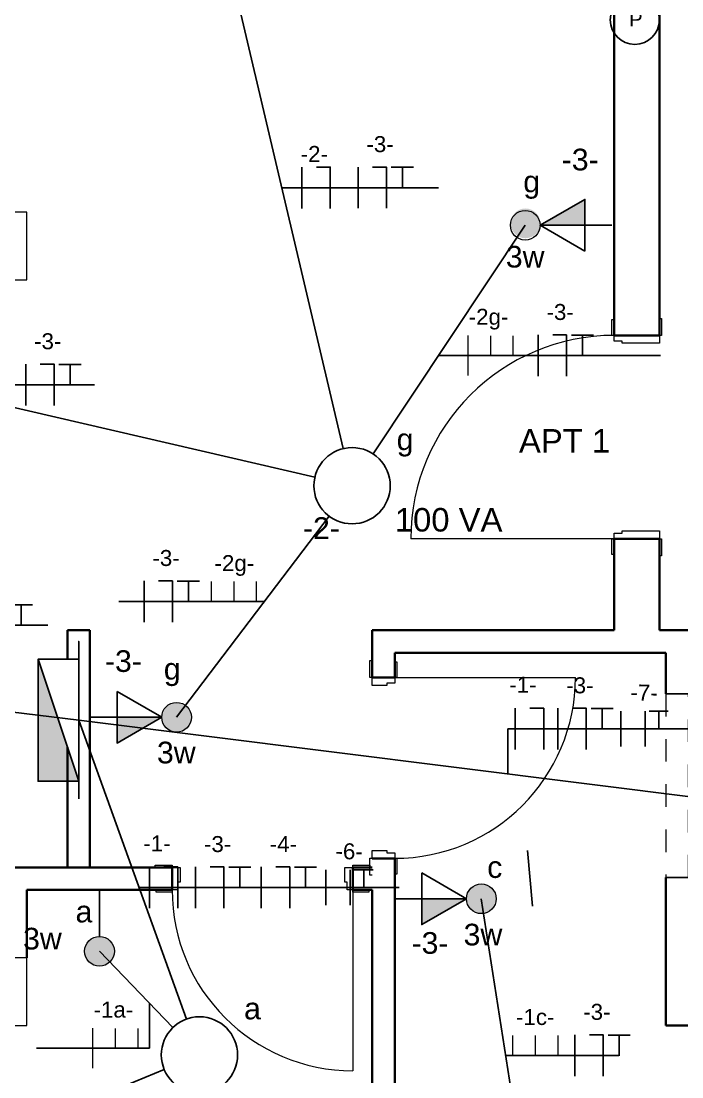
# Model space of a CAD drawing. Header units: metres. Extents: x -182 to 99, y 70 to 117.
# Drawn here: x -1.698 to 1.227, y 85.409 to 90.081 of the extents above; entities that cross this region are included whole.
import ezdxf

# ---------------------------------------------------------------- set-up
doc = ezdxf.new("R2010")
doc.units = ezdxf.units.M
doc.header["$LTSCALE"] = 0.01
doc.linetypes.add('Basculante', pattern=[0.003969, 0.002381, -0.001587])
for name, color, linetype, lineweight in [('A-DETL-GENF', 3, 'Basculante', 9), ('A-DOOR', 1, 'Continuous', 9), ('A-DOOR-FRAM', 1, 'Continuous', 13), ('A-WALL', 2, 'Continuous', 9), ('S-COLS', 6, 'Continuous', 9)]:
    doc.layers.add(name, color=color, linetype=linetype, lineweight=lineweight)
for name, color, linetype in [('FIAÇÃO', 10, 'Continuous'), ('Força', 7, 'Continuous'), ('Iluminação', 7, 'Continuous'), ('LEGENDA', 7, 'Continuous')]:
    doc.layers.add(name, color=color, linetype=linetype)
doc.styles.add('Arial', font='arial.ttf', dxfattribs={"height": 0.29506})
doc.styles.add('Arial_2', font='arial.ttf', dxfattribs={"height": 0.258177})
doc.dimstyles.new('Diagonal', dxfattribs={"dimscale": 0.3048, "dimtxt": 0.258177, "dimasz": 1.025262, "dimexe": 0.984252, "dimexo": 0.615157, "dimgap": 0.04101, "dimtad": 1, "dimrnd": 0.01, "dimzin": 0, "dimdsep": 46, "dimtxsty": 'Arial_2', "dimblk1": 'OBLIQUE', "dimblk2": 'OBLIQUE', "dimsah": 1, "dimcen": 0.09, "dimse1": 1, "dimse2": 1, "dimazin": 0, "dimtfac": 1, "dimtix": 1, "dimtmove": 0, "dimatfit": 3, "dimfxl": 1, "dimtvp": 1, "dimtfill": 1, "dimtolj": 1, "dimtzin": 0, "dimarcsym": 2})
pattern_1 = [(0, (0, 0), (0, 6.985), [5.08, -1.905]), (90, (0, 0), (-6.985, 4e-16), [5.08, -1.905])]

# ---------------------------------------------------------------- blocks, each defined once
blk = doc.blocks.new('Pilar rectangular hormigón - 300 x 700 mm-506285-Nivel 4')
at = {"layer": 'S-COLS'}
for p, q in [((0.15, 0.35), (-0.15, 0.35)), ((-0.15, 0.35), (-0.15, -0.35)), ((0.15, -0.35), (0.15, 0.35)), ((-0.15, -0.35), (0.15, -0.35))]:
    blk.add_line(p, q, dxfattribs=at)
blk = doc.blocks.new('M_Puerta-Hueco - 0813 x 2134mm-226122-Nivel 4')
at = {"layer": 'A-DETL-GENF'}
for p, q in [((0.3983, 0.05), (-0.4147, 0.05)), ((-0.4147, -0.05), (0.3983, -0.05))]:
    blk.add_line(p, q, dxfattribs=at)
at = {"layer": 'A-DETL-GENF', "linetype": 'Continuous', "lineweight": 25}
for p, q in [((-0.4147, 0.05), (-0.4147, -0.05)), ((0.3983, -0.05), (0.3983, 0.05))]:
    blk.add_line(p, q, dxfattribs=at)
blk = doc.blocks.new('Puerta de 1 hoja - 80 x 210 cm-196792-Nivel 4')
at = {"layer": 'A-DOOR', "lineweight": 13}
blk.add_line((0.6669, -0.05), (0.6669, -0.85), dxfattribs=at)
blk.add_arc((0.6669, -0.05), 0.8, 180, 270, dxfattribs=at)
at = {"layer": 'A-DOOR-FRAM'}
for p, q in [((-0.2081, 0.06), (-0.1331, 0.06)), ((-0.2081, 0.05), (-0.2081, 0.06)), ((-0.1331, 0.06), (-0.1331, 0.05)), ((-0.1331, 0.05), (-0.0981, 0.05)), ((-0.0981, 0.05), (-0.0981, -0.015)), ((0.6319, -0.015), (0.6319, 0.05)), ((0.6319, 0.05), (0.6669, 0.05)), ((0.6669, 0.05), (0.6669, 0.06)), ((0.6669, 0.06), (0.7419, 0.06)), ((0.7419, 0.06), (0.7419, 0.05)), ((-0.1081, -0.015), (-0.1081, -0.05)), ((-0.0981, -0.015), (-0.1081, -0.015)), ((0.6419, -0.015), (0.6319, -0.015)), ((0.6419, -0.05), (0.6419, -0.015)), ((-0.2031, -0.06), (-0.2031, -0.05)), ((-0.1331, -0.06), (-0.2031, -0.06)), ((-0.1331, -0.05), (-0.1331, -0.06)), ((-0.1081, -0.05), (-0.1331, -0.05)), ((0.6669, -0.05), (0.6419, -0.05)), ((0.6669, -0.06), (0.6669, -0.05)), ((0.7369, -0.06), (0.6669, -0.06)), ((0.7369, -0.05), (0.7369, -0.06))]:
    blk.add_line(p, q, dxfattribs=at)
blk = doc.blocks.new('Puerta de 1 hoja - 90 x 210 cm-249323-Nivel 4')
at = {"layer": 'A-DOOR', "lineweight": 13}
blk.add_line((0.7169, -0.1), (0.7169, -1), dxfattribs=at)
blk.add_arc((0.7169, -0.1), 0.9, 180, 270, dxfattribs=at)
at = {"layer": 'A-DOOR-FRAM'}
for p, q in [((-0.2581, 0.11), (-0.1831, 0.11)), ((-0.2581, 0.1), (-0.2581, 0.11)), ((-0.1831, 0.11), (-0.1831, 0.1)), ((-0.1831, 0.1), (-0.1481, 0.1)), ((-0.1481, 0.1), (-0.1481, -0.065)), ((0.6819, -0.065), (0.6819, 0.1)), ((0.6819, 0.1), (0.7169, 0.1)), ((0.7169, 0.1), (0.7169, 0.11)), ((0.7169, 0.11), (0.7919, 0.11)), ((0.7919, 0.11), (0.7919, 0.1)), ((-0.1581, -0.065), (-0.1581, -0.1)), ((-0.1481, -0.065), (-0.1581, -0.065)), ((0.6919, -0.065), (0.6819, -0.065)), ((0.6919, -0.1), (0.6919, -0.065)), ((-0.2531, -0.11), (-0.2531, -0.1)), ((-0.1831, -0.11), (-0.2531, -0.11)), ((-0.1831, -0.1), (-0.1831, -0.11)), ((-0.1581, -0.1), (-0.1831, -0.1)), ((0.7169, -0.1), (0.6919, -0.1)), ((0.7169, -0.11), (0.7169, -0.1)), ((0.7869, -0.11), (0.7169, -0.11)), ((0.7869, -0.1), (0.7869, -0.11))]:
    blk.add_line(p, q, dxfattribs=at)
blk = doc.blocks.new('_Oblique')
at = {"color": 0, "linetype": 'ByBlock', "lineweight": -2}
blk.add_line((-0.5, -0.5), (0.5, 0.5), dxfattribs=at)
blk = doc.blocks.new('*D473')
at = {"color": 0, "lineweight": -2, "transparency": 16777216}
blk.add_line((17.086, 110.44), (17.086, 81.2458), dxfattribs=at)
at = {"layer": 'Defpoints', "color": 0, "transparency": 16777216}
for p in [(8.3862, 110.44), (-2.4818, 81.2458), (17.086, 81.2458)]:
    blk.add_point(p, dxfattribs=at)
at = {"color": 0, "lineweight": -2, "transparency": 16777216, "xscale": 0.3124999999999999, "yscale": 0.3124999999999999, "zscale": 0.3124999999999999}
for p, rotation in [((17.086, 110.44), 90), ((17.086, 81.2458), 270)]:
    blk.add_blockref('_Oblique', p, dxfattribs=dict(at, rotation=rotation))
at = {"color": 0, "transparency": 16777216, "insert": (16.9417, 95.8429), "char_height": 0.25818, "attachment_point": 5, "rotation": 90, "style": 'Arial_2', "bg_fill": 3, "box_fill_scale": 1.1, "bg_fill_color": 256, "bg_fill_true_color": 13158600, "bg_fill_transparency": 0}
blk.add_mtext('\\A1;29.19', dxfattribs=at)
blk = doc.blocks.new('Pilar rectangular hormigón - 300 x 700 mm-506285-Planta Baja')
at = {"layer": 'S-COLS'}
for p, q in [((0.15, 0.35), (-0.15, 0.35)), ((-0.15, 0.35), (-0.15, -0.35)), ((0.15, -0.35), (0.15, 0.35)), ((-0.15, -0.35), (0.15, -0.35))]:
    blk.add_line(p, q, dxfattribs=at)
blk = doc.blocks.new('F-N')
at = {"layer": 'FIAÇÃO'}
blk.add_line((2561.97, 1254.62), (2561.97, 1275.44), dxfattribs=at)
at = {"layer": 'FIAÇÃO', "color": 5}
blk.add_lwpolyline([(2576.26, 1254.62), (2576.26, 1275.44), (2569.32, 1275.44)], dxfattribs=at)
blk = doc.blocks.new('F-N-T')
at = {"layer": 'FIAÇÃO', "color": 1}
blk.add_line((2561.97, 1284.08), (2561.97, 1304.9), dxfattribs=at)
at = {"layer": 'FIAÇÃO', "color": 3}
blk.add_line((2584.31, 1294.33), (2584.31, 1304.75), dxfattribs=at)
at = {"layer": 'FIAÇÃO', "color": 5}
blk.add_lwpolyline([(2576.26, 1284.08), (2576.26, 1304.9), (2569.32, 1304.9)], dxfattribs=at)
at = {"layer": 'FIAÇÃO', "color": 3}
blk.add_lwpolyline([(2578.75, 1304.75), (2584.31, 1304.75), (2589.86, 1304.75)], dxfattribs=at)
blk = doc.blocks.new('F-F')
at = {"layer": 'FIAÇÃO'}
for p, q in [((2561.97, 1222.26), (2561.97, 1243.08)), ((2576.26, 1222.26), (2576.26, 1243.08))]:
    blk.add_line(p, q, dxfattribs=at)
at = {"layer": 'FIAÇÃO', "color": 3}
blk.add_line((2584.31, 1232.67), (2584.31, 1243.08), dxfattribs=at)
blk.add_lwpolyline([(2578.75, 1243.08), (2584.31, 1243.08), (2589.86, 1243.08)], dxfattribs=at)

msp = doc.modelspace()

# ---------------------------------------------------------------- linework, layer by layer
at = {"layer": 'A-WALL', "color": 7, "lineweight": 35}
for p, q in [((1.1271, 88.6903), (1.1271, 94.0103)), ((0.9271, 93.7903), (0.9271, 88.6903)), ((0.9271, 88.6903), (1.1271, 88.6903)), ((1.1271, 87.7903), (0.9271, 87.7903)), ((0.9271, 87.7903), (0.9271, 87.3859)), ((1.1271, 87.3859), (1.1271, 87.7903)), ((-1.3929, 87.3859), (-1.4929, 87.3859)), ((-1.4929, 87.3859), (-1.4929, 87.2568)), ((-1.3929, 86.3359), (-1.3929, 87.3859)), ((0.9271, 87.3859), (-0.1443, 87.3859)), ((-0.1443, 87.3859), (-0.1443, 87.1759)), ((5.222, 87.3859), (1.1271, 87.3859)), ((-0.0443, 87.2859), (1.1557, 87.2859)), ((-0.0443, 87.1759), (-0.0443, 87.2859)), ((1.1557, 87.2859), (1.1557, 87.1039)), ((-0.1443, 87.1759), (-0.0443, 87.1759)), ((-1.4929, 86.8676), (-1.4929, 86.3359)), ((-0.0443, 86.3759), (-0.1443, 86.3759)), ((-0.0443, 82.3358), (-0.0443, 86.3759)), ((-1.4929, 86.3359), (-5.3579, 86.3359)), ((-1.0293, 86.3359), (-1.6725, 86.3359)), ((-1.0293, 86.2359), (-1.0293, 86.3359)), ((-0.1443, 86.3359), (-0.2293, 86.3359)), ((-0.2293, 86.3359), (-0.2293, 86.2359)), ((1.1557, 86.2909), (1.1557, 85.6359)), ((-1.6725, 86.2359), (-1.0293, 86.2359)), ((-0.2293, 86.2359), (-0.1443, 86.2359)), ((-0.1443, 86.2359), (-0.1443, 85.7359)), ((-0.1443, 85.7359), (-0.1443, 84.7759)), ((1.1557, 85.6359), (3.1271, 85.6359))]:
    msp.add_line(p, q, dxfattribs=at)

# ---------------------------------------------------------------- block references
at = {"layer": 'A-DOOR'}
for name, p, rotation in [('Puerta de 1 hoja - 90 x 210 cm-249323-Nivel 4', (1.0271, 88.5072), 269.9999999999999), ('Puerta de 1 hoja - 80 x 210 cm-196792-Nivel 4', (-0.0943, 86.5091), 89.99999999999999), ('M_Puerta-Hueco - 0813 x 2134mm-226122-Nivel 4', (1.2057, 86.6892), 269.9999999999999)]:
    msp.add_blockref(name, p, dxfattribs=dict(at, rotation=rotation))
msp.add_blockref('Puerta de 1 hoja - 80 x 210 cm-196792-Nivel 4', (-0.8962, 86.2859), dxfattribs=at)
at = {"layer": 'S-COLS', "rotation": 269.9999999999996}
msp.add_blockref('Pilar rectangular hormigón - 300 x 700 mm-506285-Nivel 4', (-2.0229, 89.0859), dxfattribs=at)

# ---------------------------------------------------------------- next in the draw order: dimensions: what is measured, and where the dimension line sits
at = {"color": 1}
dim = msp.add_linear_dim(base=(17.086, 81.2458), p1=(8.3862, 110.44), p2=(-2.4818, 81.2458), angle=90, dimstyle='Diagonal', override={"dimpost": '<>'}, dxfattribs=at)
dim.commit()
dim.dimension.update_dxf_attribs({"geometry": '*D473', "text_midpoint": (16.9417, 95.8429)})

# ---------------------------------------------------------------- next in the draw order: hatches: boundary and pattern name
at = {"layer": 'Iluminação'}
for points in [[(0.5995, 89.1775), (0.7973, 89.1775), (0.7973, 89.2917)], [(-1.0752, 87.0004), (-1.273, 87.0004), (-1.273, 86.8862)], [(0.2733, 86.197), (0.0756, 86.197), (0.0756, 86.0828)]]:
    msp.add_hatch(color=256, dxfattribs=at).paths.add_polyline_path(points)
at = {"layer": 'Iluminação', "ltscale": 0.5}
h = msp.add_hatch(color=0, dxfattribs=at)
h.set_gradient(color1=(255, 255, 255), tint=1)
edge = h.paths.add_edge_path()
edge.add_arc((1.6746, 85.2525), 0.0658, 0, 360)
edge = h.paths.add_edge_path()
edge.add_arc((0.3392, 86.197), 0.0658, 0, 360)
edge = h.paths.add_edge_path()
edge.add_arc((-1.3503, 85.9639), 0.0658, 0, 360)
edge = h.paths.add_edge_path()
edge.add_arc((-5.5394, 85.2567), 0.0658, 0, 360)
edge = h.paths.add_edge_path()
edge.add_arc((-1.0094, 87.0001), 0.0658, 0, 360)
edge = h.paths.add_edge_path()
edge.add_arc((0.5343, 89.1861), 0.0658, 0, 360)
h = msp.add_hatch(dxfattribs=at)
h.set_pattern_fill('ANGLE', color=256)
h.set_pattern_definition(pattern_1)
h.paths.add_polyline_path([(0.5995, 89.1775, 1), (0.4679, 89.1775, 1)])
h.paths.add_polyline_path([(-0.9437, 86.8685, 1), (-1.0753, 86.8685, 1)])
h.paths.add_polyline_path([(0.405, 86.197, 1), (0.2733, 86.197, 1)])
h = msp.add_hatch(dxfattribs=at)
h.set_pattern_fill('ANGLE', color=256)
h.set_pattern_definition(pattern_1)
h.paths.add_polyline_path([(-1.2851, 85.9645, 1), (-1.4167, 85.9645, 1)])
at = {"layer": 'LEGENDA'}
msp.add_hatch(color=256, dxfattribs=at).paths.add_polyline_path([(-1.4428, 86.7174), (-1.6226, 87.2568), (-1.6226, 86.7174)])

# ---------------------------------------------------------------- next in the draw order: linework, layer by layer
at = {"layer": 'A-WALL', "color": 7, "lineweight": 35}
msp.add_line((-1.6725, 85.9359), (-1.6725, 86.2359), dxfattribs=at)
at = {"layer": 'FIAÇÃO', "color": 0, "ltscale": 0.5}
for p, q in [((-0.0436, 89.344), (0.15, 89.344)), ((0.6504, 88.6012), (1.1324, 88.6012)), ((-2.1604, 88.4717), (-1.6604, 88.4717)), ((-1.6604, 88.4717), (-1.3727, 88.4717)), ((-1.1211, 87.5125), (-1.2652, 87.5125))]:
    msp.add_line(p, q, dxfattribs=at)
at = {"layer": 'FIAÇÃO', "lineweight": 20}
for p, q in [((0.2808, 88.5128), (0.2808, 88.6897)), ((-1.3796, 85.4468), (-1.3796, 85.6237))]:
    msp.add_line(p, q, dxfattribs=at)
at = {"layer": 'FIAÇÃO', "color": 18, "lineweight": 20, "true_color": 0x000000}
for p, q in [((0.3807, 88.6), (0.3807, 88.6885)), ((0.4807, 88.6), (0.4807, 88.6885)), ((-0.8553, 87.5125), (-0.8553, 87.601)), ((-0.7553, 87.5125), (-0.7553, 87.601)), ((-0.6553, 87.5125), (-0.6553, 87.601)), ((-1.2796, 85.534), (-1.2796, 85.6225)), ((-1.1796, 85.534), (-1.1796, 85.6225)), ((0.4791, 85.5039), (0.4791, 85.5924)), ((0.5791, 85.5039), (0.5791, 85.5924)), ((0.6791, 85.5039), (0.6791, 85.5924))]:
    msp.add_line(p, q, dxfattribs=at)
at = {"layer": 'Força', "color": 0, "ltscale": 0.5}
for p, q in [((-1.9339, 87.408), (-1.5789, 87.408)), ((0.9565, 86.949), (1.7054, 86.949)), ((-0.6755, 86.2465), (-0.3489, 86.2465)), ((-0.3489, 86.2465), (-0.0247, 86.2465))]:
    msp.add_line(p, q, dxfattribs=at)
at = {"layer": 'Iluminação', "color": 0, "ltscale": 0.5}
for p, q in [((-0.2716, 88.1893), (-0.8157, 90.4987)), ((-0.5436, 89.344), (-0.0436, 89.344)), ((-0.1394, 88.1655), (0.5337, 89.1775)), ((-0.3973, 88.0631), (-3.9235, 88.8803)), ((0.1504, 88.6012), (0.6504, 88.6012)), ((-0.3348, 87.8905), (-1.0094, 87.0001)), ((-0.6211, 87.5125), (-1.1211, 87.5125)), ((-3.2573, 87.2082), (-1.4429, 86.9873)), ((-1.4426, 86.9871), (-0.9656, 85.6647)), ((-1.4426, 86.9871), (2.1883, 86.5319)), ((0.4565, 86.749), (0.4565, 86.949)), ((0.4565, 86.949), (0.9565, 86.949)), ((0.543, 86.4107), (0.5653, 86.1644)), ((-1.1755, 86.2465), (-0.6755, 86.2465)), ((0.5297, 84.9776), (0.3392, 86.197)), ((-1.0256, 85.6274), (-1.3509, 85.9645)), ((-1.1296, 85.7352), (-1.1296, 85.5352)), ((-1.1296, 85.5352), (-1.6296, 85.5352)), ((0.4474, 85.5039), (0.9474, 85.5039)), ((-1.0644, 85.4416), (-3.5913, 84.4002))]:
    msp.add_line(p, q, dxfattribs=at)
at = {"layer": 'Iluminação'}
for p, q in [((0.9171, 89.1775), (0.5995, 89.1775)), ((-1.3929, 87.0004), (-1.0752, 87.0004)), ((-1.3509, 86.0303), (-1.3509, 86.2359)), ((-0.0443, 86.197), (0.2733, 86.197))]:
    msp.add_line(p, q, dxfattribs=at)
for points in [[(0.7973, 89.0633), (0.5995, 89.1775), (0.7973, 89.2917)], [(-1.273, 87.1146), (-1.0752, 87.0004), (-1.273, 86.8862)], [(0.0756, 86.3112), (0.2733, 86.197), (0.0756, 86.0828)]]:
    msp.add_lwpolyline(points, close=True, dxfattribs=at)
at = {"layer": 'Iluminação', "lineweight": 20}
for centre in [(0.5337, 89.1775), (-1.0094, 87.0001), (0.3392, 86.197), (-1.3509, 85.9645)]:
    msp.add_circle(centre, 0.0658, dxfattribs=at)
at = {"layer": 'Iluminação'}
for centre in [(-0.2329, 88.025), (-0.9084, 85.5059)]:
    msp.add_circle(centre, 0.1688, dxfattribs=at)
at = {"layer": 'LEGENDA'}
msp.add_line((-1.4428, 86.7174), (-1.6226, 87.2568), dxfattribs=at)
at = {"layer": 'LEGENDA', "color": 0, "ltscale": 0.5}
msp.add_line((-1.4429, 87.0422), (-1.4428, 87.0422), dxfattribs=at)
at = {"layer": 'LEGENDA'}
msp.add_lwpolyline([(-1.4428, 86.6386), (-1.4429, 87.336), (-1.4428, 87.2568), (-1.4428, 86.7174), (-1.6226, 86.7174), (-1.6226, 87.2568), (-1.4428, 87.2568)], dxfattribs=at)
msp.add_circle((1.0184, 90.0866), 0.1087, dxfattribs=at)

# ---------------------------------------------------------------- next in the draw order: block references
at = {"layer": 'FIAÇÃO', "lineweight": 20, "xscale": 0.008784106945095342, "yscale": 0.008784106945095342, "zscale": 0.008784106945095342}
for name, p in [('F-N', (-22.9593, 78.2318)), ('F-N-T', (-22.7112, 77.9731)), ('F-N-T', (-21.9141, 77.2303)), ('F-N-T', (-24.1821, 77.1007)), ('F-N-T', (-23.6583, 76.1416)), ('F-N-T', (-24.3976, 76.0371)), ('F-N', (-22.015, 75.8369)), ('F-N-T', (-21.8267, 75.5781)), ('F-N', (-23.6348, 75.1344)), ('F-N-T', (-23.4302, 74.8756)), ('F-N-T', (-23.1392, 74.8756)), ('F-N-T', (-21.7518, 74.133))]:
    msp.add_blockref(name, p, dxfattribs=at)
at = {"layer": 'FIAÇÃO', "lineweight": 20, "xscale": 0.007500000000000001, "yscale": 0.007500000000000001, "zscale": 0.007500000000000001, "rotation": 359.9548737758172}
for p in [(-18.2655, 77.7191), (-19.5709, 77.0166)]:
    msp.add_blockref('F-F', p, dxfattribs=at)
at = {"layer": 'S-COLS', "rotation": 269.9999999999996}
msp.add_blockref('Pilar rectangular hormigón - 300 x 700 mm-506285-Planta Baja', (-2.0225, 85.7859), dxfattribs=at)

# ---------------------------------------------------------------- next in the draw order: texts
at = {"layer": 'FIAÇÃO', "lineweight": 20, "style": 'Arial'}
for s, p in [('-3-', (-0.1694, 89.5013)), ('-2-', (-0.4603, 89.4578)), ('-3-', (0.6277, 88.7585)), ('-2g-', (0.2833, 88.7372)), ('-3-', (-1.6402, 88.629)), ('-3-', (-1.1165, 87.6698)), ('-2g-', (-0.8418, 87.6471)), ('-1-', (0.463, 87.1091)), ('-3-', (0.7151, 87.1063)), ('-1-', (-1.1568, 86.4066)), ('-3-', (-0.8883, 86.4038)), ('-4-', (-0.5974, 86.4038)), ('-1a-', (-1.3771, 85.6712)), ('-1c-', (0.4927, 85.6385)), ('-3-', (0.7901, 85.6612))]:
    msp.add_text(s, height=0.07075, dxfattribs=at).set_placement(p)
for s, p in [('-7-', (0.9984, 87.0755)), ('-6-', (-0.307, 86.373))]:
    msp.add_text(s, height=0.07075, rotation=358.7675, dxfattribs=at).set_placement(p)
at = {"layer": 'Iluminação', "lineweight": 20, "style": 'Arial'}
for s, height, p in [('-3-', 0.09589, (0.695, 89.4205)), ('g', 0.0959, (0.5249, 89.3232)), ('3w', 0.09589, (0.4476, 88.9906)), ('g', 0.0959, (-0.0355, 88.1824)), ('-2-', 0.09589, (-0.4505, 87.7896)), ('-3-', 0.09589, (-1.3268, 87.201)), ('3w', 0.09589, (-1.0965, 86.7962)), ('a', 0.0959, (-1.4568, 86.0925)), ('3w', 0.09589, (-1.689, 85.9727)), ('3w', 0.09589, (0.2608, 85.9906)), ('-3-', 0.09589, (0.0302, 85.9535)), ('a', 0.0959, (-0.711, 85.6634))]:
    msp.add_text(s, height=height, dxfattribs=at).set_placement(p)
at = {"layer": 'Iluminação', "lineweight": 20, "width": 0.595396, "attachment_point": 8, "style": 'Arial'}
for s, insert, char_height in [('{\\H0.0275x;\\P\\P}APT 1', (0.7076, 88.1715), 0.104025), ('{\\H0.0275x;\\P\\P}100 VA', (0.1944, 87.8208), 0.104025), ('{\\H0.0275x;\\P}g', (-1.0289, 87.1377), 0.095887), ('{\\H0.0275x;\\P}c', (0.3987, 86.288), 0.095887)]:
    msp.add_mtext(s, dxfattribs=dict(at, insert=insert, char_height=char_height))
at = {"layer": 'LEGENDA', "lineweight": 20, "insert": (1.023, 90.0575), "char_height": 0.064436, "width": 0.400106, "attachment_point": 8, "style": 'Arial'}
msp.add_mtext('{\\H0.0275x;\\P\\P}P', dxfattribs=at)

doc.saveas('drawing.dxf')
